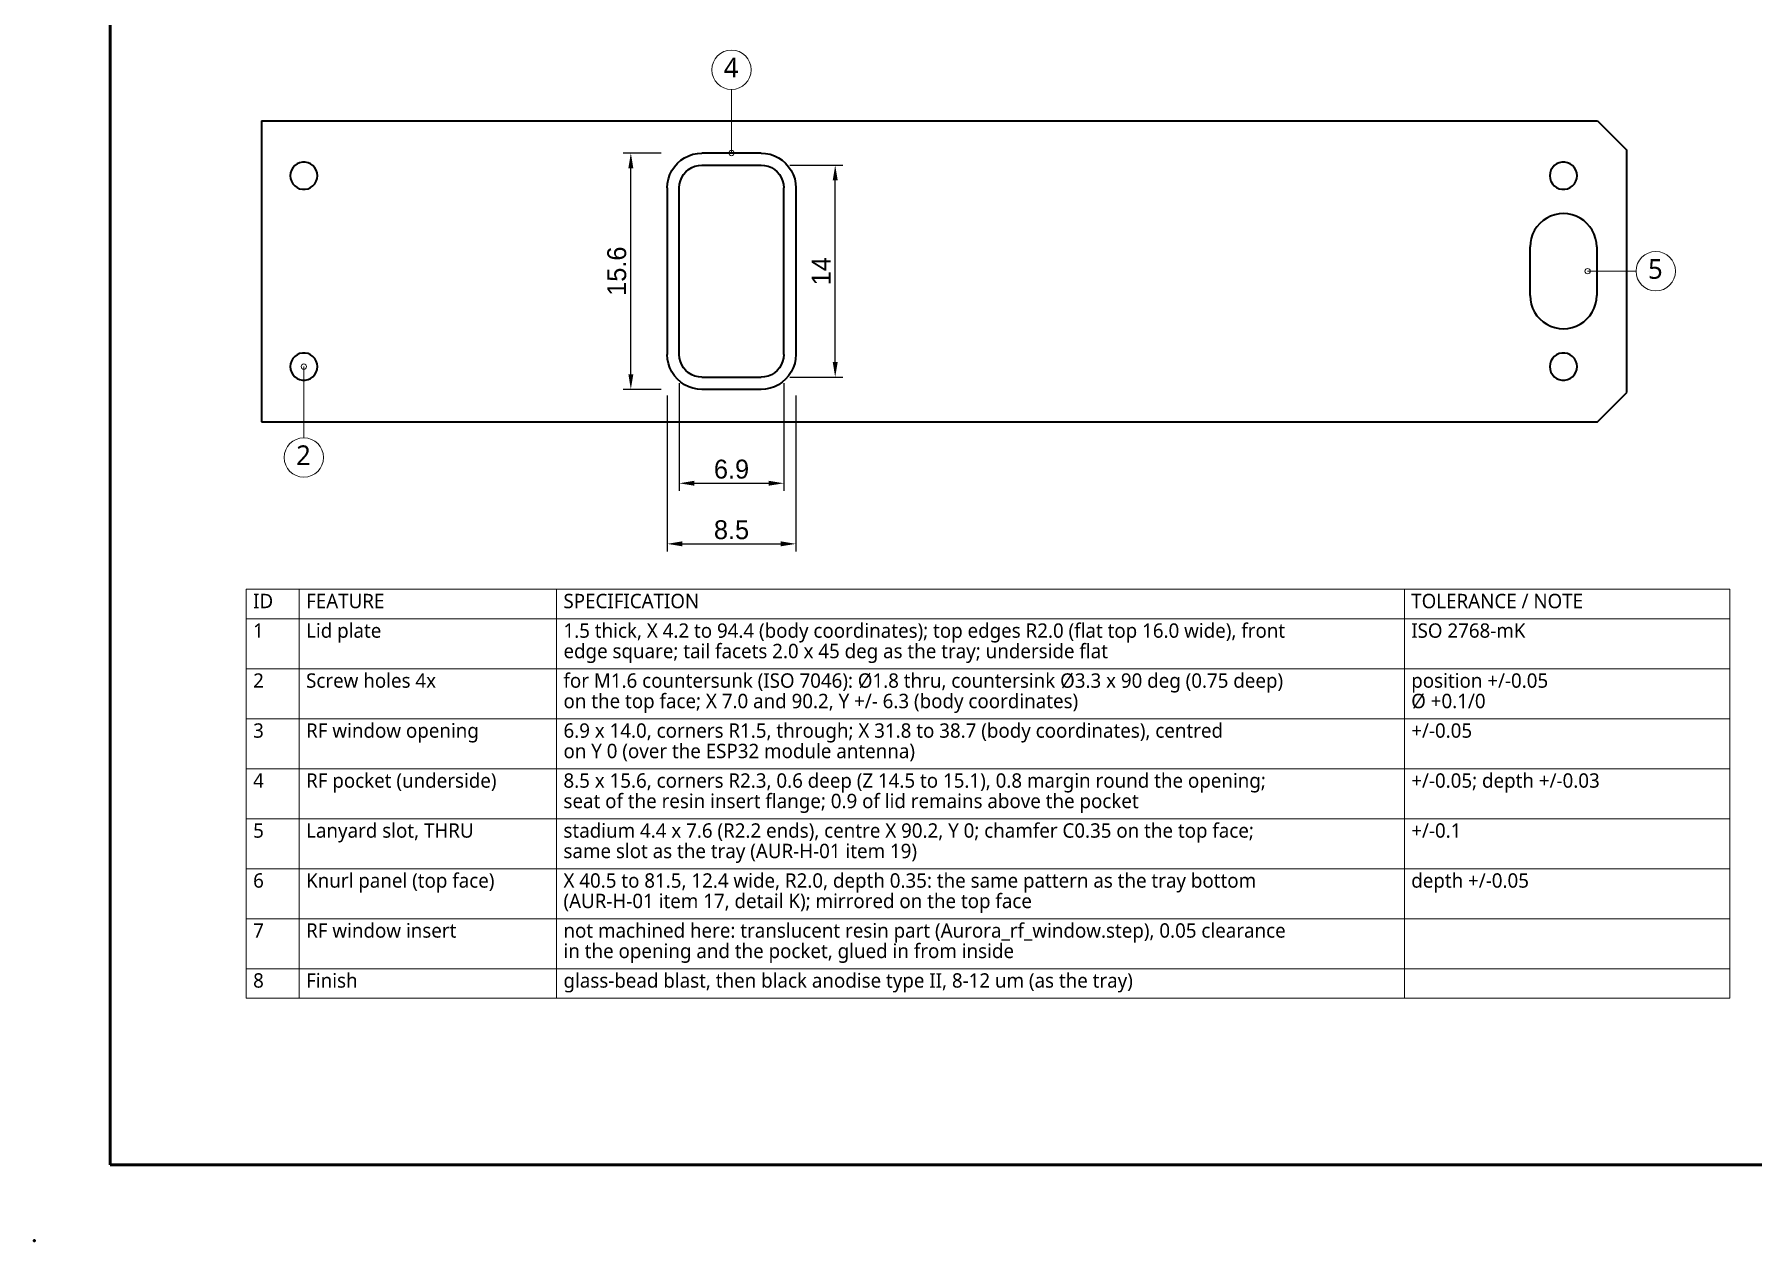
# Model space of a CAD drawing. Header units: millimetres. Extents: x 0 to 420, y 0 to 297.
# Drawn here: x 0 to 227, y 0 to 159.3 of the extents above; entities that cross this region are included whole.
import ezdxf

# ---------------------------------------------------------------- set-up
doc = ezdxf.new("R2010")
doc.units = ezdxf.units.MM
for name, color, linetype, lineweight in [('BORDER', 7, 'Continuous', 50), ('DIM', 5, 'Continuous', 13), ('TABLE', 7, 'Continuous', 18), ('TEXT', 7, 'Continuous', 18), ('VISIBLE', 7, 'Continuous', 35)]:
    doc.layers.add(name, color=color, linetype=linetype, lineweight=lineweight)
doc.styles.add('OpenSans', font='OpenSans-Regular.ttf')
doc.dimstyles.new('AUR', dxfattribs={"dimtxt": 2.5, "dimasz": 2, "dimexe": 1, "dimexo": 0.8, "dimgap": 0.6, "dimtad": 1, "dimdec": 3, "dimlfac": 0.5, "dimdsep": 46, "dimcen": 2.5, "dimclrd": 5, "dimclre": 5, "dimclrt": 7, "dimazin": 3, "dimtfac": 1, "dimtmove": 0, "dimatfit": 3})

msp = doc.modelspace()

# ---------------------------------------------------------------- linework, layer by layer
at = {"layer": 'BORDER'}
msp.add_lwpolyline([(10, 10), (410, 10), (410, 287), (10, 287)], close=True, dxfattribs=at)
msp.add_point((0, 0), dxfattribs=at)
at = {"layer": 'DIM'}
for p, q in [((92.1, 143.6), (92.1, 152)), ((205.2, 128), (211.6, 128)), ((35.6, 115.4), (35.6, 106))]:
    msp.add_line(p, q, dxfattribs=at)
for centre, radius in [((92.1, 154.6), 2.6), ((92.1, 143.6), 0.35), ((214.2, 128), 2.6), ((205.2, 128), 0.35), ((35.6, 115.4), 0.35), ((35.6, 103.4), 2.6)]:
    msp.add_circle(centre, radius, dxfattribs=at)
at = {"layer": 'TABLE'}
for p, q in [((28, 86), (224, 86)), ((28, 86), (28, 32)), ((35, 86), (35, 32)), ((69, 86), (69, 32)), ((181, 86), (181, 32)), ((224, 86), (224, 32)), ((28, 82.1), (224, 82.1)), ((28, 75.5), (224, 75.5)), ((28, 68.9), (224, 68.9)), ((28, 62.3), (224, 62.3)), ((28, 55.7), (224, 55.7)), ((28, 49.1), (224, 49.1)), ((28, 42.5), (224, 42.5)), ((28, 35.9), (224, 35.9)), ((28, 32), (224, 32))]:
    msp.add_line(p, q, dxfattribs=at)
at = {"layer": 'VISIBLE'}
for points in [[(30, 147.873), (30, 108.127)], [(30, 147.873), (206.527, 147.873)], [(206.527, 147.873), (210.4, 144)], [(83.6, 139), (83.6394, 139.6004), (83.7567, 140.1906), (83.9502, 140.7603), (84.2163, 141.3), (84.5506, 141.8003), (84.9473, 142.2527), (85.3997, 142.6494), (85.9, 142.9837), (86.4397, 143.2498), (87.0094, 143.4433), (87.5996, 143.5606), (88.2, 143.6)], [(96, 143.6), (88.2, 143.6)], [(96, 143.6), (96.6004, 143.5606), (97.1906, 143.4433), (97.7603, 143.2498), (98.3, 142.9837), (98.8003, 142.6494), (99.2527, 142.2527), (99.6494, 141.8003), (99.9837, 141.3), (100.2498, 140.7603), (100.4433, 140.1906), (100.5606, 139.6004), (100.6, 139)], [(210.4, 112), (210.4, 144)], [(33.8, 140.6), (33.8393, 140.2258), (33.9556, 139.8679), (34.1438, 139.542), (34.3956, 139.2623), (34.7, 139.0412), (35.0438, 138.8881), (35.4118, 138.8099), (35.7882, 138.8099), (36.1562, 138.8881), (36.5, 139.0412), (36.8044, 139.2623), (37.0562, 139.542), (37.2444, 139.8679), (37.3607, 140.2258), (37.4, 140.6), (37.3607, 140.9742), (37.2444, 141.3321), (37.0562, 141.658), (36.8044, 141.9377), (36.5, 142.1588), (36.1562, 142.3119), (35.7882, 142.3901), (35.4118, 142.3901), (35.0438, 142.3119), (34.7, 142.1588), (34.3956, 141.9377), (34.1438, 141.658), (33.9556, 141.3321), (33.8393, 140.9742), (33.8, 140.6)], [(85.2, 139), (85.2369, 139.4693), (85.3468, 139.9271), (85.527, 140.362), (85.7729, 140.7634), (86.0787, 141.1213), (86.4366, 141.4271), (86.838, 141.673), (87.2729, 141.8532), (87.7307, 141.9631), (88.2, 142)], [(88.2, 142), (96, 142)], [(96, 142), (96.4693, 141.9631), (96.9271, 141.8532), (97.362, 141.673), (97.7634, 141.4271), (98.1213, 141.1213), (98.4271, 140.7634), (98.673, 140.362), (98.8532, 139.9271), (98.9631, 139.4693), (99, 139)], [(200.2, 140.6), (200.2393, 140.2258), (200.3556, 139.8679), (200.5438, 139.542), (200.7956, 139.2623), (201.1, 139.0412), (201.4438, 138.8881), (201.8118, 138.8099), (202.1882, 138.8099), (202.5562, 138.8881), (202.9, 139.0412), (203.2044, 139.2623), (203.4562, 139.542), (203.6444, 139.8679), (203.7607, 140.2258), (203.8, 140.6), (203.7607, 140.9742), (203.6444, 141.3321), (203.4562, 141.658), (203.2044, 141.9377), (202.9, 142.1588), (202.5562, 142.3119), (202.1882, 142.3901), (201.8118, 142.3901), (201.4438, 142.3119), (201.1, 142.1588), (200.7956, 141.9377), (200.5438, 141.658), (200.3556, 141.3321), (200.2393, 140.9742), (200.2, 140.6)], [(83.6, 139), (83.6, 117)], [(85.2, 117), (85.2, 139)], [(99, 117), (99, 139)], [(100.6, 139), (100.6, 117)], [(206.4, 131.2), (206.3624, 131.7743), (206.2501, 132.3388), (206.0651, 132.8838), (205.8105, 133.4), (205.4908, 133.8786), (205.1113, 134.3113), (204.6786, 134.6908), (204.2, 135.0105), (203.6838, 135.2651), (203.1388, 135.4501), (202.5743, 135.5624), (202, 135.6), (201.4257, 135.5624), (200.8612, 135.4501), (200.3162, 135.2651), (199.8, 135.0105), (199.3214, 134.6908), (198.8887, 134.3113), (198.5092, 133.8786), (198.1895, 133.4), (197.9349, 132.8838), (197.7499, 132.3388), (197.6376, 131.7743), (197.6, 131.2)], [(197.6, 124.8), (197.6, 131.2)], [(206.4, 131.2), (206.4, 124.8)], [(197.6, 124.8), (197.6376, 124.2257), (197.7499, 123.6612), (197.9349, 123.1162), (198.1895, 122.6), (198.5092, 122.1214), (198.8887, 121.6887), (199.3214, 121.3092), (199.8, 120.9895), (200.3162, 120.7349), (200.8612, 120.5499), (201.4257, 120.4376), (202, 120.4), (202.5743, 120.4376), (203.1388, 120.5499), (203.6838, 120.7349), (204.2, 120.9895), (204.6786, 121.3092), (205.1113, 121.6887), (205.4908, 122.1214), (205.8105, 122.6), (206.0651, 123.1162), (206.2501, 123.6612), (206.3624, 124.2257), (206.4, 124.8)], [(33.8, 115.4), (33.8393, 115.0258), (33.9556, 114.6679), (34.1438, 114.342), (34.3956, 114.0623), (34.7, 113.8412), (35.0438, 113.6881), (35.4118, 113.6099), (35.7882, 113.6099), (36.1562, 113.6881), (36.5, 113.8412), (36.8044, 114.0623), (37.0562, 114.342), (37.2444, 114.6679), (37.3607, 115.0258), (37.4, 115.4), (37.3607, 115.7742), (37.2444, 116.1321), (37.0562, 116.458), (36.8044, 116.7377), (36.5, 116.9588), (36.1562, 117.1119), (35.7882, 117.1901), (35.4118, 117.1901), (35.0438, 117.1119), (34.7, 116.9588), (34.3956, 116.7377), (34.1438, 116.458), (33.9556, 116.1321), (33.8393, 115.7742), (33.8, 115.4)], [(88.2, 112.4), (87.5996, 112.4394), (87.0094, 112.5567), (86.4397, 112.7502), (85.9, 113.0163), (85.3997, 113.3506), (84.9473, 113.7473), (84.5506, 114.1997), (84.2163, 114.7), (83.9502, 115.2397), (83.7567, 115.8094), (83.6394, 116.3996), (83.6, 117)], [(88.2, 114), (87.7307, 114.0369), (87.2729, 114.1468), (86.838, 114.327), (86.4366, 114.5729), (86.0787, 114.8787), (85.7729, 115.2366), (85.527, 115.638), (85.3468, 116.0729), (85.2369, 116.5307), (85.2, 117)], [(100.6, 117), (100.5606, 116.3996), (100.4433, 115.8094), (100.2498, 115.2397), (99.9837, 114.7), (99.6494, 114.1997), (99.2527, 113.7473), (98.8003, 113.3506), (98.3, 113.0163), (97.7603, 112.7502), (97.1906, 112.5567), (96.6004, 112.4394), (96, 112.4)], [(99, 117), (98.9631, 116.5307), (98.8532, 116.0729), (98.673, 115.638), (98.4271, 115.2366), (98.1213, 114.8787), (97.7634, 114.5729), (97.362, 114.327), (96.9271, 114.1468), (96.4693, 114.0369), (96, 114)], [(200.2, 115.4), (200.2393, 115.0258), (200.3556, 114.6679), (200.5438, 114.342), (200.7956, 114.0623), (201.1, 113.8412), (201.4438, 113.6881), (201.8118, 113.6099), (202.1882, 113.6099), (202.5562, 113.6881), (202.9, 113.8412), (203.2044, 114.0623), (203.4562, 114.342), (203.6444, 114.6679), (203.7607, 115.0258), (203.8, 115.4), (203.7607, 115.7742), (203.6444, 116.1321), (203.4562, 116.458), (203.2044, 116.7377), (202.9, 116.9588), (202.5562, 117.1119), (202.1882, 117.1901), (201.8118, 117.1901), (201.4438, 117.1119), (201.1, 116.9588), (200.7956, 116.7377), (200.5438, 116.458), (200.3556, 116.1321), (200.2393, 115.7742), (200.2, 115.4)], [(88.2, 114), (96, 114)], [(96, 112.4), (88.2, 112.4)], [(206.527, 108.127), (210.4, 112)], [(30, 108.127), (206.527, 108.127)]]:
    msp.add_lwpolyline(points, dxfattribs=at)

# ---------------------------------------------------------------- texts
at = {"layer": 'TEXT', "style": 'OpenSans'}
for s, height, p in [('4', 2.6, (91.0795, 153.6)), ('5', 2.6, (213.1795, 127)), ('2', 2.6, (34.5795, 102.4)), ('ID', 1.9, (28.9, 83.5)), ('FEATURE', 1.9, (35.9, 83.5)), ('SPECIFICATION', 1.9, (69.9, 83.5)), ('TOLERANCE / NOTE', 1.9, (181.9, 83.5)), ('1', 1.9, (28.9, 79.6)), ('Lid plate', 1.9, (35.9, 79.6)), ('1.5 thick, X 4.2 to 94.4 (body coordinates); top edges R2.0 (flat top 16.0 wide), front', 1.9, (69.9, 79.6)), ('ISO 2768-mK', 1.9, (181.9, 79.6)), ('edge square; tail facets 2.0 x 45 deg as the tray; underside flat', 1.9, (69.9, 76.9)), ('2', 1.9, (28.9, 73)), ('Screw holes 4x', 1.9, (35.9, 73)), ('for M1.6 countersunk (ISO 7046): Ø1.8 thru, countersink Ø3.3 x 90 deg (0.75 deep)', 1.9, (69.9, 73)), ('position +/-0.05', 1.9, (181.9, 73)), ('on the top face; X 7.0 and 90.2, Y +/- 6.3 (body coordinates)', 1.9, (69.9, 70.3)), ('Ø +0.1/0', 1.9, (181.9, 70.3)), ('3', 1.9, (28.9, 66.4)), ('RF window opening', 1.9, (35.9, 66.4)), ('6.9 x 14.0, corners R1.5, through; X 31.8 to 38.7 (body coordinates), centred', 1.9, (69.9, 66.4)), ('+/-0.05', 1.9, (181.9, 66.4)), ('on Y 0 (over the ESP32 module antenna)', 1.9, (69.9, 63.7)), ('4', 1.9, (28.9, 59.8)), ('RF pocket (underside)', 1.9, (35.9, 59.8)), ('8.5 x 15.6, corners R2.3, 0.6 deep (Z 14.5 to 15.1), 0.8 margin round the opening;', 1.9, (69.9, 59.8)), ('+/-0.05; depth +/-0.03', 1.9, (181.9, 59.8)), ('seat of the resin insert flange; 0.9 of lid remains above the pocket', 1.9, (69.9, 57.1)), ('5', 1.9, (28.9, 53.2)), ('Lanyard slot, THRU', 1.9, (35.9, 53.2)), ('stadium 4.4 x 7.6 (R2.2 ends), centre X 90.2, Y 0; chamfer C0.35 on the top face;', 1.9, (69.9, 53.2)), ('+/-0.1', 1.9, (181.9, 53.2)), ('same slot as the tray (AUR-H-01 item 19)', 1.9, (69.9, 50.5)), ('6', 1.9, (28.9, 46.6)), ('Knurl panel (top face)', 1.9, (35.9, 46.6)), ('X 40.5 to 81.5, 12.4 wide, R2.0, depth 0.35: the same pattern as the tray bottom', 1.9, (69.9, 46.6)), ('depth +/-0.05', 1.9, (181.9, 46.6)), ('(AUR-H-01 item 17, detail K); mirrored on the top face', 1.9, (69.9, 43.9)), ('7', 1.9, (28.9, 40)), ('RF window insert', 1.9, (35.9, 40)), ('not machined here: translucent resin part (Aurora_rf_window.step), 0.05 clearance', 1.9, (69.9, 40)), ('in the opening and the pocket, glued in from inside', 1.9, (69.9, 37.3)), ('8', 1.9, (28.9, 33.4)), ('Finish', 1.9, (35.9, 33.4)), ('glass-bead blast, then black anodise type II, 8-12 um (as the tray)', 1.9, (69.9, 33.4))]:
    msp.add_text(s, height=height, dxfattribs=at).set_placement(p)

# ---------------------------------------------------------------- dimensions: what is measured, and where the dimension line sits
at = {"layer": 'DIM'}
for base, p1, p2 in [((78.8, 112.4), (83.6, 112.4), (83.6, 143.6)), ((105.8, 114), (99, 114), (99, 142))]:
    msp.add_linear_dim(base=base, p1=p1, p2=p2, angle=90, dimstyle='AUR', dxfattribs=at).render()
for base, p1, p2 in [((85.2, 100), (85.2, 114), (99, 114)), ((83.6, 92), (83.6, 112.4), (100.6, 112.4))]:
    msp.add_linear_dim(base=base, p1=p1, p2=p2, dimstyle='AUR', dxfattribs=at).render()

doc.saveas('drawing.dxf')
